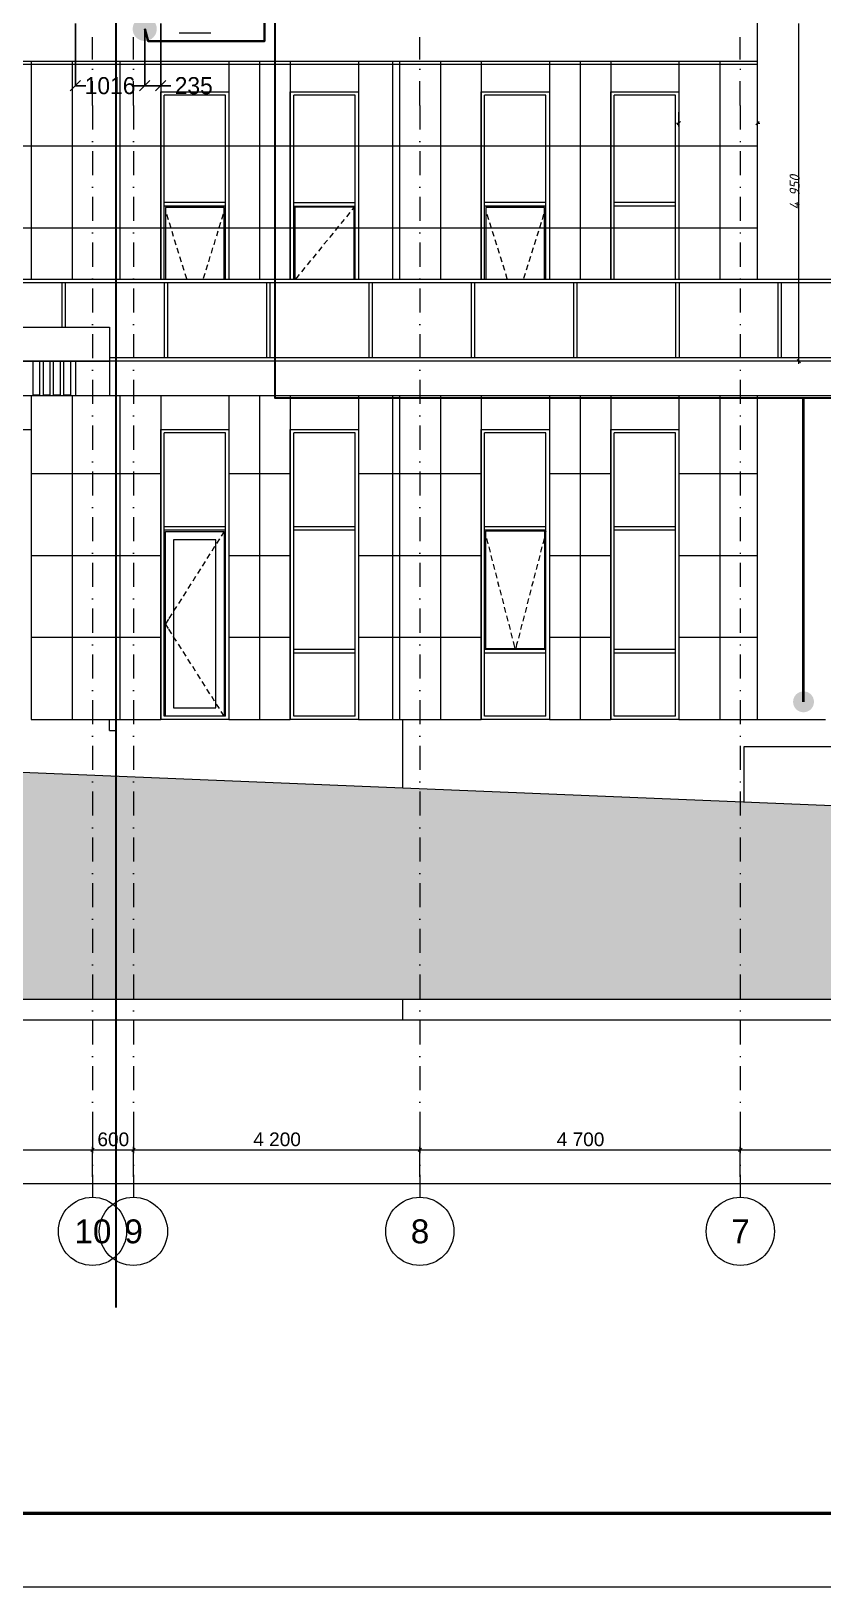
# Model space of a CAD drawing. Header units: millimetres. Extents: x 1499747 to 4230374, y -28481 to 441852.
# Drawn here: x 2524728 to 2536340, y 272203 to 295000 of the extents above; entities that cross this region are included whole.
import ezdxf
from ezdxf.enums import TextEntityAlignment as Align
from ezdxf.xclip import XClip

# ---------------------------------------------------------------- set-up
doc = ezdxf.new("R2010")
doc.units = ezdxf.units.MM
doc.header["$MEASUREMENT"] = 0
doc.header["$XCLIPFRAME"] = 0
doc.linetypes.add('Штрихпунктирная', pattern=[670.277762, 352.777767, -176.388884, 0, -141.111112])
doc.layers.add('0_ANNOT_Dimensions', color=7, linetype='Continuous')
for name, color, linetype, lineweight in [('1 Фасад_42_Витраж где быссейн_Ном._пера__1_Ном._пера__7', 7, 'Continuous', 18), ('1 Фасад_42_Витражные окна_Ном._пера__1_Ном._пера__7', 7, 'Continuous', 18), ('1 Фасад_42_Витражные окна_Ном._пера__20_Ном._пера__1', 1, 'Continuous', 18), ('1 Фасад_42_Витражные окна_Ном._пера__3_Ном._пера__30', 30, 'Continuous', 18), ('1 Фасад_42_Витражные окна_Ном._пера__92_Ном._пера__233', 233, 'Continuous', 18), ('1 Фасад_42_Выступы_Ном._пера__1_Ном._пера__7', 7, 'Continuous', 18), ('1 Фасад_42_Выступы_Ном._пера__62_Ном._пера__253', 252, 'Continuous', 18), ('1 Фасад_42_Карниз над входом_Ном._пера__1_Ном._пера__7', 7, 'Continuous', 18), ('1 Фасад_42_Конструктив - Балки_Ном._пера__10_Ном._пера__134', 134, 'Continuous', 18), ('1 Фасад_42_Конструктив - Колонны_Ном._пера__8_Ном._пера__12', 12, 'Continuous', 18), ('1 Фасад_42_Конструктив - Перекрытия_Ном._пера__89_Ном._пера__111', 111, 'Continuous', 18), ('1 Фасад_42_Конструктив - Стены Несущие_Ном._пера__87_Ном._пера__251', 250, 'Continuous', 18), ('1 Фасад_42_Местность - Рельеф_Ном._пера__21_Ном._пера__7', 7, 'Continuous', 18), ('1 Фасад_42_Местность - Рельеф_Ном._пера__7', 7, 'Continuous', 18), ('1 Фасад_42_Отделка керамика_Ном._пера__19_Ном._пера__255', 255, 'Continuous', 18), ('1 Фасад_42_Отделка керамика_Ном._пера__1_Ном._пера__7', 7, 'Continuous', 18), ('1 Фасад_42_Размер - Общий_Ном._пера__1_Ном._пера__7', 7, 'Continuous', 18), ('1 Фасад_42_Сетка кладки_Ном._пера__20_Ном._пера__1', 1, 'Continuous', 18), ('1 Фасад_42_Сетка кладки_Ном._пера__5_Ном._пера__5', 5, 'Continuous', 18), ('1 Фасад_42_Сетка кладки_Ном._пера__62_Ном._пера__253', 252, 'Continuous', 18), ('1 Фасад_42_Элемент Модели - Оси_Ном._пера__2_Ном._пера__8', 8, 'Continuous', 18), ('Кабель 2x4mm', 200, 'Continuous', 30), ('Кабель 2х10mm', 230, 'Continuous', 30), ('Кабель 2х6 mm', 150, 'Continuous', 30)]:
    doc.layers.add(name, color=color, linetype=linetype, lineweight=lineweight)
doc.styles.add('СГЕНЕРИР_СТИЛЬ_1', font='')
doc.styles.add('СГЕНЕРИР_СТИЛЬ_2', font='arial.ttf')
doc.styles.add('СПДС', font='isocpeur.ttf', dxfattribs={"width": 0.9})
doc.styles.get('СГЕНЕРИР_СТИЛЬ_1').set_extended_font_data('GOST Common', italic=True)
doc.dimstyles.get("Standard").update_dxf_attribs({"dimtxt": 0.18, "dimasz": 0.18, "dimexe": 0.18, "dimexo": 0.0625, "dimgap": 0.09, "dimtad": 0, "dimtih": 1, "dimtoh": 1, "dimdec": 4, "dimzin": 0, "dimdsep": 46, "dimtxsty": 'Standard', "dimcen": 0.09, "dimadec": 0, "dimazin": 0, "dimtfac": 1, "dimtdec": 4, "dimtofl": 0, "dimtmove": 0, "dimatfit": 3, "dimfxl": 1, "dimtolj": 1, "dimtzin": 0, "dimarcsym": 0})

# ---------------------------------------------------------------- blocks, each defined once
blk = doc.blocks.new('Чертеж_5_42', base_point=(1557140, 9891))
at = {"layer": '1 Фасад_42_Местность - Рельеф_Ном._пера__7', "linetype": 'Continuous', "true_color": 0x939598}
blk.add_hatch(color=252, dxfattribs=at).paths.add_polyline_path([(1502340, 9783), (1502340, 5791), (1562566, 5791), (1562566, 7297)])
at = {"layer": '1 Фасад_42_Витраж где быссейн_Ном._пера__1_Ном._пера__7', "color": 252, "linetype": 'Continuous', "true_color": 0x939598}
for p, q in [((1519021, 16341), (1517521, 16341)), ((1518996, 16291), (1517546, 16291)), ((1519021, 16291), (1518996, 16291)), ((1518996, 15641), (1518996, 16291)), ((1520521, 16341), (1519021, 16341)), ((1519046, 16291), (1519021, 16291)), ((1520496, 16291), (1519046, 16291)), ((1519046, 15641), (1519046, 16291)), ((1520521, 16291), (1520496, 16291)), ((1520496, 15191), (1520496, 16291)), ((1522021, 16341), (1520521, 16341)), ((1520546, 16291), (1520521, 16291)), ((1521996, 16291), (1520546, 16291)), ((1520546, 15191), (1520546, 16291)), ((1522021, 16291), (1521996, 16291)), ((1521996, 15191), (1521996, 16291)), ((1523521, 16341), (1522021, 16341)), ((1522046, 16291), (1522021, 16291)), ((1523496, 16291), (1522046, 16291)), ((1522046, 15191), (1522046, 16291)), ((1523521, 16291), (1523496, 16291)), ((1523496, 15191), (1523496, 16291)), ((1525021, 16341), (1523521, 16341)), ((1523546, 16291), (1523521, 16291)), ((1524996, 16291), (1523546, 16291)), ((1523546, 15191), (1523546, 16291)), ((1525021, 16291), (1524996, 16291)), ((1524996, 15191), (1524996, 16291)), ((1526521, 16341), (1525021, 16341)), ((1525046, 16291), (1525021, 16291)), ((1526496, 16291), (1525046, 16291)), ((1525046, 15191), (1525046, 16291)), ((1526521, 16291), (1526496, 16291)), ((1526496, 15191), (1526496, 16291)), ((1528021, 16341), (1526521, 16341)), ((1526546, 16291), (1526521, 16291)), ((1527996, 16291), (1526546, 16291)), ((1526546, 15191), (1526546, 16291)), ((1528021, 16291), (1527996, 16291)), ((1527996, 15191), (1527996, 16291)), ((1529521, 16341), (1528021, 16341)), ((1528046, 16291), (1528021, 16291)), ((1529496, 16291), (1528046, 16291)), ((1528046, 15191), (1528046, 16291)), ((1529521, 16291), (1529496, 16291)), ((1529496, 15191), (1529496, 16291)), ((1531021, 16341), (1529521, 16341)), ((1529546, 16291), (1529521, 16291)), ((1530996, 16291), (1529546, 16291)), ((1529546, 15191), (1529546, 16291)), ((1520496, 15191), (1519690, 15191)), ((1520521, 15191), (1520496, 15191)), ((1520546, 15191), (1520521, 15191)), ((1521996, 15191), (1520546, 15191)), ((1522021, 15191), (1521996, 15191)), ((1522046, 15191), (1522021, 15191)), ((1523496, 15191), (1522046, 15191)), ((1523521, 15191), (1523496, 15191)), ((1523546, 15191), (1523521, 15191)), ((1524996, 15191), (1523546, 15191)), ((1525021, 15191), (1524996, 15191)), ((1525046, 15191), (1525021, 15191)), ((1526496, 15191), (1525046, 15191)), ((1526521, 15191), (1526496, 15191)), ((1526546, 15191), (1526521, 15191)), ((1527996, 15191), (1526546, 15191)), ((1528021, 15191), (1527996, 15191)), ((1528046, 15191), (1528021, 15191)), ((1529496, 15191), (1528046, 15191)), ((1529521, 15191), (1529496, 15191)), ((1529546, 15191), (1529521, 15191)), ((1530996, 15191), (1529546, 15191))]:
    blk.add_line(p, q, dxfattribs=at)
at = {"layer": '1 Фасад_42_Витражные окна_Ном._пера__1_Ном._пера__7', "color": 252, "linetype": 'Continuous', "true_color": 0x939598}
for p, q in [((1521390, 19041), (1520490, 19041)), ((1520490, 17466), (1520490, 19041)), ((1521390, 17466), (1521390, 19041)), ((1523290, 19041), (1522390, 19041)), ((1522390, 17466), (1522390, 19041)), ((1523290, 17441), (1523290, 19041)), ((1526090, 19041), (1525190, 19041)), ((1525190, 17466), (1525190, 19041)), ((1526090, 17466), (1526090, 19041)), ((1527990, 19041), (1527090, 19041)), ((1527090, 17466), (1527090, 19041)), ((1527990, 17466), (1527990, 19041)), ((1520490, 17441), (1520490, 17466)), ((1521390, 17466), (1520490, 17466)), ((1520490, 17416), (1520490, 17441)), ((1521390, 17416), (1520490, 17416)), ((1520490, 16341), (1520490, 17416)), ((1520510, 17396), (1520510, 16341)), ((1521370, 17396), (1520510, 17396)), ((1521370, 16341), (1521370, 17396)), ((1521390, 17441), (1521390, 17466)), ((1521390, 17416), (1521390, 17441)), ((1521390, 16341), (1521390, 17416)), ((1522390, 17441), (1522390, 17466)), ((1522390, 17466), (1523290, 17466)), ((1522390, 17416), (1522390, 17441)), ((1522390, 17416), (1523290, 17416)), ((1522390, 16341), (1522390, 17416)), ((1523275, 17401), (1522405, 17401)), ((1522405, 17401), (1522405, 16341)), ((1523275, 16341), (1523275, 17401)), ((1523290, 16341), (1523290, 17441)), ((1525190, 17441), (1525190, 17466)), ((1526090, 17466), (1525190, 17466)), ((1525190, 17416), (1525190, 17441)), ((1526090, 17416), (1525190, 17416)), ((1525190, 16341), (1525190, 17416)), ((1525210, 17396), (1525210, 16341)), ((1526070, 17396), (1525210, 17396)), ((1526070, 16341), (1526070, 17396)), ((1526090, 17441), (1526090, 17466)), ((1526090, 17416), (1526090, 17441)), ((1526090, 16341), (1526090, 17416)), ((1527090, 17441), (1527090, 17466)), ((1527990, 17466), (1527090, 17466)), ((1527090, 17416), (1527090, 17441)), ((1527990, 17416), (1527090, 17416)), ((1527090, 16341), (1527090, 17416)), ((1527990, 17441), (1527990, 17466)), ((1527990, 17416), (1527990, 17441)), ((1527990, 16341), (1527990, 17416)), ((1521390, 14091), (1520490, 14091)), ((1520490, 12716), (1520490, 14091)), ((1521390, 12716), (1521390, 14091)), ((1523290, 14091), (1522390, 14091)), ((1522390, 12716), (1522390, 14091)), ((1523290, 12716), (1523290, 14091)), ((1526090, 14091), (1525190, 14091)), ((1525190, 12716), (1525190, 14091)), ((1526090, 12716), (1526090, 14091)), ((1527990, 14091), (1527090, 14091)), ((1527090, 12716), (1527090, 14091)), ((1527990, 12716), (1527990, 14091)), ((1520490, 12691), (1520490, 12716)), ((1521390, 12716), (1520490, 12716)), ((1520490, 12666), (1520490, 12691)), ((1520490, 9941), (1520490, 12666)), ((1521390, 12666), (1520490, 12666)), ((1520510, 12646), (1521370, 12646)), ((1520510, 9941), (1520510, 12646)), ((1521370, 12646), (1521370, 9941)), ((1521390, 12691), (1521390, 12716)), ((1521390, 12666), (1521390, 12691)), ((1521390, 9941), (1521390, 12666)), ((1522390, 12691), (1522390, 12716)), ((1523290, 12716), (1522390, 12716)), ((1522390, 12666), (1522390, 12691)), ((1522390, 10916), (1522390, 12666)), ((1523290, 12666), (1522390, 12666)), ((1523290, 12691), (1523290, 12716)), ((1523290, 12666), (1523290, 12691)), ((1523290, 10916), (1523290, 12666)), ((1525190, 12691), (1525190, 12716)), ((1526090, 12716), (1525190, 12716)), ((1525190, 12666), (1525190, 12691)), ((1525190, 10916), (1525190, 12666)), ((1526090, 12666), (1525190, 12666)), ((1526075, 12651), (1525205, 12651)), ((1525205, 12651), (1525205, 10931)), ((1526075, 10931), (1526075, 12651)), ((1526090, 12691), (1526090, 12716)), ((1526090, 12666), (1526090, 12691)), ((1526090, 10916), (1526090, 12666)), ((1527090, 12691), (1527090, 12716)), ((1527990, 12716), (1527090, 12716)), ((1527090, 12666), (1527090, 12691)), ((1527090, 10916), (1527090, 12666)), ((1527990, 12666), (1527090, 12666)), ((1527990, 12691), (1527990, 12716)), ((1527990, 12666), (1527990, 12691)), ((1527990, 10916), (1527990, 12666)), ((1521250, 12526), (1520630, 12526)), ((1520630, 12526), (1520630, 10061)), ((1521250, 10061), (1521250, 12526)), ((1522390, 10891), (1522390, 10916)), ((1523290, 10916), (1522390, 10916)), ((1522390, 10866), (1522390, 10891)), ((1522390, 9941), (1522390, 10866)), ((1523290, 10866), (1522390, 10866)), ((1523290, 10891), (1523290, 10916)), ((1523290, 10866), (1523290, 10891)), ((1523290, 9941), (1523290, 10866)), ((1525190, 10891), (1525190, 10916)), ((1526090, 10916), (1525190, 10916)), ((1525190, 10866), (1525190, 10891)), ((1525190, 9941), (1525190, 10866)), ((1526090, 10866), (1525190, 10866)), ((1525205, 10931), (1526075, 10931)), ((1526090, 10891), (1526090, 10916)), ((1526090, 10866), (1526090, 10891)), ((1526090, 9941), (1526090, 10866)), ((1527090, 10891), (1527090, 10916)), ((1527990, 10916), (1527090, 10916)), ((1527090, 10866), (1527090, 10891)), ((1527090, 9941), (1527090, 10866)), ((1527990, 10866), (1527090, 10866)), ((1527990, 10891), (1527990, 10916)), ((1527990, 10866), (1527990, 10891)), ((1527990, 9941), (1527990, 10866)), ((1520630, 10061), (1521250, 10061)), ((1521440, 9891), (1520440, 9891)), ((1521390, 9941), (1520490, 9941)), ((1523340, 9891), (1522340, 9891)), ((1523290, 9941), (1522390, 9941)), ((1526140, 9891), (1525140, 9891)), ((1526090, 9941), (1525190, 9941)), ((1528040, 9891), (1527040, 9891)), ((1527990, 9941), (1527090, 9941))]:
    blk.add_line(p, q, dxfattribs=at)
at = {"layer": '1 Фасад_42_Витражные окна_Ном._пера__20_Ном._пера__1', "color": 252, "linetype": 'Continuous', "true_color": 0x939598}
blk.add_line((1521175, 19948), (1520713, 19948), dxfattribs=at)
at = {"layer": '1 Фасад_42_Витражные окна_Ном._пера__3_Ном._пера__30', "color": 252, "linetype": 'Continuous', "true_color": 0x939598}
for p, q in [((1521370, 12646), (1521328, 12579)), ((1521161, 12317), (1521118, 12250)), ((1521231, 12427), (1521188, 12359)), ((1521301, 12537), (1521258, 12469)), ((1521022, 12098), (1520979, 12030)), ((1521091, 12207), (1521049, 12140)), ((1520882, 11878), (1520839, 11811)), ((1520952, 11988), (1520909, 11921)), ((1520743, 11659), (1520700, 11591)), ((1520812, 11769), (1520769, 11701)), ((1520603, 11440), (1520560, 11372)), ((1520673, 11549), (1520630, 11482)), ((1520630, 11482), (1520630, 11482)), ((1520553, 11361), (1520510, 11294)), ((1520553, 11226), (1520510, 11294)), ((1520603, 11148), (1520560, 11215)), ((1520630, 11105), (1520630, 11106)), ((1520673, 11038), (1520630, 11105)), ((1520743, 10929), (1520700, 10996)), ((1520812, 10819), (1520769, 10886)), ((1520882, 10709), (1520839, 10777)), ((1520952, 10599), (1520909, 10667)), ((1521022, 10490), (1520979, 10557)), ((1521091, 10380), (1521049, 10448)), ((1521161, 10270), (1521118, 10338)), ((1521231, 10161), (1521188, 10228)), ((1521301, 10051), (1521258, 10118)), ((1521370, 9941), (1521328, 10009))]:
    blk.add_line(p, q, dxfattribs=at)
at = {"layer": '1 Фасад_42_Витражные окна_Ном._пера__92_Ном._пера__233', "color": 252, "linetype": 'Continuous', "true_color": 0x939598}
for p, q in [((1523275, 17397), (1523245, 17359)), ((1523290, 17415), (1523275, 17397)), ((1520524, 17297), (1520548, 17221)), ((1520563, 17173), (1520587, 17097)), ((1521318, 17173), (1521294, 17097)), ((1521357, 17297), (1521333, 17221)), ((1523049, 17119), (1522998, 17057)), ((1523131, 17220), (1523080, 17158)), ((1523213, 17321), (1523163, 17259)), ((1525224, 17297), (1525247, 17221)), ((1525262, 17173), (1525286, 17097)), ((1526018, 17173), (1525994, 17097)), ((1526056, 17297), (1526033, 17221)), ((1520601, 17049), (1520625, 16973)), ((1520640, 16925), (1520664, 16848)), ((1521241, 16925), (1521217, 16848)), ((1521279, 17049), (1521256, 16973)), ((1522884, 16918), (1522834, 16856)), ((1522967, 17018), (1522916, 16956)), ((1525301, 17049), (1525325, 16973)), ((1525340, 16925), (1525364, 16848)), ((1525940, 16925), (1525917, 16848)), ((1525979, 17049), (1525955, 16973)), ((1520679, 16801), (1520703, 16724)), ((1520718, 16677), (1520741, 16600)), ((1521163, 16677), (1521140, 16600)), ((1521202, 16801), (1521178, 16724)), ((1522720, 16716), (1522669, 16654)), ((1522802, 16817), (1522752, 16755)), ((1525378, 16801), (1525402, 16724)), ((1525417, 16677), (1525441, 16600)), ((1525863, 16677), (1525839, 16600)), ((1525902, 16801), (1525878, 16724)), ((1520756, 16552), (1520780, 16476)), ((1520795, 16428), (1520819, 16352)), ((1521086, 16428), (1521062, 16352)), ((1521125, 16552), (1521101, 16476)), ((1522556, 16515), (1522505, 16453)), ((1522638, 16616), (1522587, 16554)), ((1525456, 16552), (1525480, 16476)), ((1525494, 16428), (1525518, 16352)), ((1525786, 16428), (1525762, 16352)), ((1525824, 16552), (1525800, 16476)), ((1522436, 16368), (1522414, 16341)), ((1522473, 16414), (1522436, 16368)), ((1525190, 12652), (1525205, 12594)), ((1525218, 12545), (1525238, 12468)), ((1526063, 12545), (1526043, 12468)), ((1526090, 12652), (1526075, 12594)), ((1525251, 12420), (1525271, 12342)), ((1526030, 12420), (1526010, 12342)), ((1525283, 12294), (1525303, 12216)), ((1525316, 12168), (1525336, 12090)), ((1525965, 12168), (1525945, 12090)), ((1525998, 12294), (1525978, 12216)), ((1525348, 12042), (1525368, 11965)), ((1525381, 11916), (1525401, 11839)), ((1525900, 11916), (1525880, 11839)), ((1525933, 12042), (1525913, 11965)), ((1525413, 11790), (1525433, 11713)), ((1525446, 11664), (1525466, 11587)), ((1525835, 11664), (1525815, 11587)), ((1525868, 11790), (1525848, 11713)), ((1525478, 11539), (1525498, 11461)), ((1525511, 11413), (1525531, 11335)), ((1525770, 11413), (1525750, 11335)), ((1525803, 11539), (1525783, 11461)), ((1525543, 11287), (1525563, 11209)), ((1525738, 11287), (1525718, 11209)), ((1525576, 11161), (1525596, 11083)), ((1525608, 11035), (1525620, 10989)), ((1525620, 10989), (1525635, 10931)), ((1525660, 10989), (1525646, 10931)), ((1525672, 11035), (1525660, 10989)), ((1525705, 11161), (1525685, 11083)), ((1525635, 10931), (1525639, 10916)), ((1525646, 10931), (1525642, 10916))]:
    blk.add_line(p, q, dxfattribs=at)
at = {"layer": '1 Фасад_42_Выступы_Ном._пера__1_Ном._пера__7', "color": 252, "linetype": 'Continuous', "true_color": 0x939598}
for p, q in [((1529190, 19541), (1529190, 46491)), ((1505490, 19541), (1528640, 19541)), ((1528640, 19541), (1529190, 19541)), ((1529190, 16341), (1529190, 19541)), ((1529190, 9891), (1529190, 14641)), ((1529190, 9891), (1530190, 9891))]:
    blk.add_line(p, q, dxfattribs=at)
at = {"layer": '1 Фасад_42_Выступы_Ном._пера__62_Ном._пера__253', "color": 252, "linetype": 'Continuous', "true_color": 0x939598, "flags": 128}
for points in [[(1529190, 19491), (1504940, 19491)], [(1518540, 19541), (1518540, 16341)], [(1519141, 19541), (1519141, 16341)], [(1519841, 19541), (1519841, 16341)], [(1520441, 19541), (1520441, 16341)], [(1521440, 19541), (1521440, 16341)], [(1521891, 19541), (1521891, 16341)], [(1522341, 19541), (1522341, 16341)], [(1523340, 19541), (1523340, 16341)], [(1523941, 19541), (1523941, 16341)], [(1524541, 19541), (1524541, 16341)], [(1525141, 19541), (1525141, 16341)], [(1526141, 19541), (1526141, 16341)], [(1526590, 19541), (1526590, 16341)], [(1527041, 19541), (1527041, 16341)], [(1528040, 19541), (1528040, 16341)], [(1528640, 19541), (1528640, 16341)], [(1529190, 18291), (1509140, 18291)], [(1529190, 17091), (1509140, 17091)], [(1518540, 14641), (1518540, 9891)], [(1519141, 14641), (1519141, 9891)], [(1519841, 14641), (1519841, 9891)], [(1520441, 14641), (1520441, 9891)], [(1521440, 14641), (1521440, 9891)], [(1521891, 14641), (1521891, 9891)], [(1522341, 14641), (1522341, 9891)], [(1523340, 14641), (1523340, 9891)], [(1523941, 14641), (1523941, 9891)], [(1524541, 14641), (1524541, 9891)], [(1525141, 14641), (1525141, 9891)], [(1526141, 14641), (1526141, 9891)], [(1526590, 14641), (1526590, 9891)], [(1527041, 14641), (1527041, 9891)], [(1528040, 14641), (1528040, 9891)], [(1528640, 14641), (1528640, 9891)], [(1520441, 13491), (1518540, 13491)], [(1522341, 13491), (1521440, 13491)], [(1525141, 13491), (1523340, 13491)], [(1527041, 13491), (1526140, 13491)], [(1529190, 13491), (1528040, 13491)], [(1520441, 12291), (1518540, 12291)], [(1522341, 12291), (1521440, 12291)], [(1525141, 12291), (1523340, 12291)], [(1527041, 12291), (1526140, 12291)], [(1529190, 12291), (1528040, 12291)], [(1520441, 11091), (1518540, 11091)], [(1522341, 11091), (1521440, 11091)], [(1525141, 11091), (1523340, 11091)], [(1527041, 11091), (1526140, 11091)], [(1529190, 11091), (1528040, 11091)]]:
    blk.add_lwpolyline(points, dxfattribs=at)
at = {"layer": '1 Фасад_42_Карниз над входом_Ном._пера__1_Ном._пера__7', "color": 252, "linetype": 'Continuous', "true_color": 0x939598}
for p, q in [((1506201, 15641), (1519190, 15641)), ((1519190, 15641), (1519690, 15641)), ((1519690, 15641), (1519690, 15141)), ((1506201, 15141), (1519190, 15141)), ((1518570, 14647), (1518570, 15141)), ((1518670, 14647), (1518670, 15141)), ((1518720, 14647), (1518720, 15141)), ((1518820, 14647), (1518820, 15141)), ((1518870, 14647), (1518870, 15141)), ((1518970, 14647), (1518970, 15141)), ((1519020, 14647), (1519020, 15141)), ((1519120, 14647), (1519120, 15141)), ((1519190, 15141), (1519190, 14641)), ((1519190, 15141), (1519690, 15141)), ((1519690, 15141), (1519690, 14641)), ((1518570, 14647), (1518670, 14647)), ((1518720, 14647), (1518820, 14647)), ((1518870, 14647), (1518970, 14647)), ((1519020, 14647), (1519120, 14647)), ((1519190, 14641), (1519690, 14641))]:
    blk.add_line(p, q, dxfattribs=at)
at = {"layer": '1 Фасад_42_Конструктив - Балки_Ном._пера__10_Ном._пера__134', "color": 252, "linetype": 'Continuous', "true_color": 0x939598}
for p, q in [((1523990, 9691), (1523990, 9691)), ((1523990, 9491), (1523990, 9691)), ((1523990, 9491), (1523990, 9491))]:
    blk.add_line(p, q, dxfattribs=at)
at = {"layer": '1 Фасад_42_Конструктив - Колонны_Ном._пера__8_Ном._пера__12', "color": 252, "linetype": 'Continuous', "true_color": 0x939598}
for p, q in [((1519690, 9731), (1519690, 9891)), ((1519790, 9731), (1519790, 9891)), ((1523990, 8889), (1523990, 9891))]:
    blk.add_line(p, q, dxfattribs=at)
at = {"layer": '1 Фасад_42_Конструктив - Перекрытия_Ном._пера__89_Ном._пера__111', "linetype": 'Continuous'}
for p, q in [((1523990, 5491), (1523990, 5791)), ((1505090, 5491), (1523990, 5491)), ((1523990, 5491), (1558690, 5491))]:
    blk.add_line(p, q, dxfattribs=at)
at = {"layer": '1 Фасад_42_Конструктив - Стены Несущие_Ном._пера__87_Ном._пера__251', "color": 252, "linetype": 'Continuous', "true_color": 0x939598}
for p, q in [((1519690, 9731), (1519790, 9731)), ((1531690, 9491), (1528990, 9491)), ((1528990, 9491), (1528990, 8683))]:
    blk.add_line(p, q, dxfattribs=at)
at = {"layer": '1 Фасад_42_Местность - Рельеф_Ном._пера__21_Ном._пера__7', "color": 252, "linetype": 'Continuous', "true_color": 0x939598}
for p, q in [((1502340, 9783), (1562566, 7297)), ((1562566, 5791), (1502340, 5791))]:
    blk.add_line(p, q, dxfattribs=at)
at = {"layer": '1 Фасад_42_Отделка керамика_Ном._пера__19_Ном._пера__255', "color": 252, "linetype": 'Continuous', "true_color": 0x939598}
for p, q in [((1547960, 15141), (1519690, 15141)), ((1506201, 14641), (1519190, 14641)), ((1519690, 14641), (1547960, 14641))]:
    blk.add_line(p, q, dxfattribs=at)
at = {"layer": '1 Фасад_42_Отделка керамика_Ном._пера__1_Ном._пера__7', "color": 252, "linetype": 'Continuous', "true_color": 0x939598}
for p, q in [((1523840, 19541), (1523840, 16341)), ((1520440, 16341), (1520440, 19091)), ((1520440, 19091), (1521440, 19091)), ((1521440, 19091), (1521440, 16341)), ((1522340, 16341), (1522340, 19091)), ((1522340, 19091), (1523340, 19091)), ((1523340, 19091), (1523340, 16341)), ((1525140, 16341), (1525140, 19091)), ((1525140, 19091), (1526140, 19091)), ((1526140, 19091), (1526140, 16341)), ((1527040, 16341), (1527040, 19091)), ((1527040, 19091), (1528040, 19091)), ((1528040, 19091), (1528040, 16341)), ((1523840, 14641), (1523840, 9891)), ((1517540, 14141), (1518540, 14141)), ((1518540, 14141), (1518540, 9891)), ((1520440, 9891), (1520440, 14141)), ((1520440, 14141), (1521440, 14141)), ((1521440, 14141), (1521440, 9891)), ((1522340, 9891), (1522340, 14141)), ((1522340, 14141), (1523340, 14141)), ((1523340, 14141), (1523340, 9891)), ((1525140, 9891), (1525140, 14141)), ((1525140, 14141), (1526140, 14141)), ((1526140, 14141), (1526140, 9891)), ((1527040, 9891), (1527040, 14141)), ((1527040, 14141), (1528040, 14141)), ((1528040, 14141), (1528040, 9891)), ((1518540, 9891), (1520440, 9891)), ((1521440, 9891), (1522340, 9891)), ((1523340, 9891), (1523840, 9891)), ((1523840, 9891), (1525140, 9891)), ((1526140, 9891), (1527040, 9891)), ((1528040, 9891), (1529190, 9891))]:
    blk.add_line(p, q, dxfattribs=at)
at = {"layer": '1 Фасад_42_Размер - Общий_Ном._пера__1_Ном._пера__7', "color": 252, "linetype": 'Continuous', "true_color": 0x939598}
for p, q in [((1514740, 3585), (1519440, 3585)), ((1519465, 3610), (1519415, 3560)), ((1519465, 3610), (1519415, 3560)), ((1519440, 3191), (1519440, 3632)), ((1519440, 3191), (1519440, 3632)), ((1519440, 3585), (1520040, 3585)), ((1520065, 3610), (1520015, 3560)), ((1520065, 3610), (1520015, 3560)), ((1520040, 3191), (1520040, 3632)), ((1520040, 3191), (1520040, 3632)), ((1520040, 3585), (1524240, 3585)), ((1524265, 3610), (1524215, 3560)), ((1524265, 3610), (1524215, 3560)), ((1524240, 3191), (1524240, 3632)), ((1524240, 3191), (1524240, 3632)), ((1524240, 3585), (1528940, 3585)), ((1528965, 3610), (1528915, 3560)), ((1528965, 3610), (1528915, 3560)), ((1528940, 3191), (1528940, 3632)), ((1528940, 3191), (1528940, 3632)), ((1528940, 3585), (1533640, 3585)), ((1505340, 3092), (1557140, 3092))]:
    blk.add_line(p, q, dxfattribs=at)
at = {"layer": '1 Фасад_42_Сетка кладки_Ном._пера__20_Ном._пера__1', "color": 252, "linetype": 'Continuous', "true_color": 0x939598}
for p, q in [((1529190, 18583), (1529190, 19241)), ((1528040, 18583), (1528040, 18791)), ((1528003, 18630), (1528040, 18630)), ((1528065, 18655), (1528015, 18605)), ((1529165, 18605), (1529215, 18655)), ((1529190, 18630), (1529228, 18630))]:
    blk.add_line(p, q, dxfattribs=at)
at = {"layer": '1 Фасад_42_Сетка кладки_Ном._пера__5_Ном._пера__5', "color": 252, "linetype": 'Continuous', "true_color": 0x939598}
for p, q in [((1529798, 15141), (1529798, 20091)), ((1529798, 15141), (1529798, 20091)), ((1529845, 15141), (1498778, 15141)), ((1529890, 15141), (1529751, 15141)), ((1529773, 15166), (1529823, 15116)), ((1529773, 15166), (1529823, 15116)), ((1529798, 15104), (1529798, 15141)), ((1529798, 15104), (1529798, 15141))]:
    blk.add_line(p, q, dxfattribs=at)
at = {"layer": '1 Фасад_42_Сетка кладки_Ном._пера__62_Ном._пера__253', "color": 252, "linetype": 'Continuous', "true_color": 0x939598}
for p, q in [((1521891, 19541), (1521891, 19490)), ((1525141, 19541), (1525141, 19490)), ((1526590, 19541), (1526590, 19491))]:
    blk.add_line(p, q, dxfattribs=at)
at = {"layer": '1 Фасад_42_Элемент Модели - Оси_Ном._пера__2_Ном._пера__8', "linetype": 'Штрихпунктирная'}
for p, q in [((1519440, 18891), (1519440, 19891)), ((1520040, 18891), (1520040, 19891)), ((1524240, 18891), (1524240, 19891)), ((1528940, 18891), (1528940, 19891)), ((1519440, 18891), (1519440, 3891)), ((1520040, 18891), (1520040, 3891)), ((1524240, 18891), (1524240, 3891)), ((1528940, 18891), (1528940, 3891)), ((1519440, 3891), (1519440, 2891)), ((1520040, 3891), (1520040, 2891)), ((1524240, 3891), (1524240, 2891)), ((1528940, 3891), (1528940, 2891))]:
    blk.add_line(p, q, dxfattribs=at)
at = {"layer": '1 Фасад_42_Элемент Модели - Оси_Ном._пера__2_Ном._пера__8', "linetype": 'Continuous'}
for p, q in [((1519440, 3891), (1519441, 3891)), ((1519440, 3891), (1519441, 3891)), ((1520040, 3891), (1520041, 3891)), ((1520040, 3891), (1520041, 3891)), ((1524240, 3891), (1524241, 3891)), ((1524240, 3891), (1524241, 3891)), ((1528940, 3891), (1528941, 3891)), ((1528940, 3891), (1528941, 3891))]:
    blk.add_line(p, q, dxfattribs=at)
for centre in [(1519440, 2391), (1520040, 2391), (1524240, 2391), (1528940, 2391)]:
    blk.add_circle(centre, 500, dxfattribs=at)
at = {"layer": '1 Фасад_42_Размер - Общий_Ном._пера__1_Ном._пера__7', "color": 252, "linetype": 'Continuous', "true_color": 0x939598, "char_height": 200, "attachment_point": 7, "style": 'СГЕНЕРИР_СТИЛЬ_2'}
for s, insert in [('\\A1;{\\pql;\\fArial|b0|i0|c204|p0;\\W1.000000;600}', (1519512, 3637)), ('\\A1;{\\pql;\\fArial|b0|i0|c204|p0;\\W1.000000;4\xa0200}', (1521797, 3637)), ('\\A1;{\\pql;\\fArial|b0|i0|c204|p0;\\W1.000000;4\xa0700}', (1526247, 3637))]:
    blk.add_mtext(s, dxfattribs=dict(at, insert=insert))
at = {"layer": '1 Фасад_42_Сетка кладки_Ном._пера__5_Ном._пера__5', "color": 252, "linetype": 'Continuous', "true_color": 0x939598, "insert": (1529812, 17363), "char_height": 150, "attachment_point": 7, "rotation": 90, "style": 'СГЕНЕРИР_СТИЛЬ_1'}
blk.add_mtext('\\A1;{\\pql;\\fGOST Common|b0|i1|c204|p0;\\W1.000000;4\xa0950}', dxfattribs=at)
blk.add_mtext('\\A1;{\\pql;\\fGOST Common|b0|i1|c204|p0;\\W1.000000;4\xa0950}', dxfattribs=at)
at = {"layer": '1 Фасад_42_Элемент Модели - Оси_Ном._пера__2_Ном._пера__8', "linetype": 'Continuous', "char_height": 350, "attachment_point": 1, "style": 'СГЕНЕРИР_СТИЛЬ_2'}
for s, insert in [('\\A1;{\\pql;\\fArial|b0|i0|c204|p0;\\W1.000000;10}', (1519174, 2566)), ('\\A1;{\\pql;\\fArial|b0|i0|c204|p0;\\W1.000000;9}', (1519907, 2566)), ('\\A1;{\\pql;\\fArial|b0|i0|c204|p0;\\W1.000000;8}', (1524107, 2566)), ('\\A1;{\\pql;\\fArial|b0|i0|c204|p0;\\W1.000000;7}', (1528807, 2566))]:
    blk.add_mtext(s, dxfattribs=dict(at, insert=insert))
blk = doc.blocks.new('*U32')
at = {"lineweight": 0}
blk.add_lwpolyline([(-415, -5), (5, -5), (5, 292), (-415, 292)], close=True, dxfattribs=at)
at = {"color": 0, "linetype": 'Continuous', "lineweight": 50}
blk.add_lwpolyline([(-395, 287), (0, 287), (0, 0), (-395, 0)], close=True, dxfattribs=at)
at = {"style": 'СПДС'}
for tag, p in [('ШИФР_ПРОЕКТА_ЛИСТ2', (-65, 7.5)), ('ЛИСТ_второй', (-5, 5))]:
    blk.add_attdef(tag, text='', height=2.5, dxfattribs=at).set_placement(p, align=Align.MIDDLE_CENTER)
blk = doc.blocks.new('_Oblique')
at = {"color": 0, "linetype": 'ByBlock', "lineweight": -2}
blk.add_line((-0.5, -0.5), (0.5, 0.5), dxfattribs=at)
blk = doc.blocks.new('*D248')
at = {"layer": '0_ANNOT_Dimensions', "color": 0, "lineweight": -2, "transparency": 16777216}
for p, q in [((2526394, 295032), (2526394, 294200)), ((2526629, 295112), (2526629, 294200)), ((2526394, 294200), (2526629, 294200)), ((2526629, 294200), (2526779, 294200))]:
    blk.add_line(p, q, dxfattribs=at)
at = {"layer": 'Defpoints', "color": 0, "lineweight": 30, "transparency": 16777216}
for p in [(2526394, 295032), (2526629, 295112), (2526629, 294200)]:
    blk.add_point(p, dxfattribs=at)
at = {"layer": '0_ANNOT_Dimensions', "color": 0, "lineweight": -2, "transparency": 16777216, "xscale": 150, "yscale": 150, "zscale": 150, "rotation": 180}
blk.add_blockref('_Oblique', (2526394, 294200), dxfattribs=at)
at = {"layer": '0_ANNOT_Dimensions', "color": 0, "lineweight": -2, "transparency": 16777216, "xscale": 150, "yscale": 150, "zscale": 150}
blk.add_blockref('_Oblique', (2526629, 294200), dxfattribs=at)
at = {"layer": '0_ANNOT_Dimensions', "color": 0, "lineweight": 25, "transparency": 16777216, "insert": (2527113, 294200), "char_height": 250, "attachment_point": 5}
blk.add_mtext('\\A1;235', dxfattribs=at)
blk = doc.blocks.new('*D249')
at = {"layer": '0_ANNOT_Dimensions', "color": 0, "lineweight": -2, "transparency": 16777216}
for p, q in [((2525378, 295112), (2525378, 294200)), ((2526394, 295032), (2526394, 294200)), ((2525378, 294200), (2525532, 294200)), ((2526394, 294200), (2526241, 294200))]:
    blk.add_line(p, q, dxfattribs=at)
at = {"layer": 'Defpoints', "color": 0, "lineweight": 30, "transparency": 16777216}
for p in [(2525378, 295112), (2526394, 295032), (2526394, 294200)]:
    blk.add_point(p, dxfattribs=at)
at = {"layer": '0_ANNOT_Dimensions', "color": 0, "lineweight": -2, "transparency": 16777216, "xscale": 150, "yscale": 150, "zscale": 150, "rotation": 180}
blk.add_blockref('_Oblique', (2525378, 294200), dxfattribs=at)
at = {"layer": '0_ANNOT_Dimensions', "color": 0, "lineweight": -2, "transparency": 16777216, "xscale": 150, "yscale": 150, "zscale": 150}
blk.add_blockref('_Oblique', (2526394, 294200), dxfattribs=at)
at = {"layer": '0_ANNOT_Dimensions', "color": 0, "lineweight": 25, "transparency": 16777216, "insert": (2525886, 294200), "char_height": 250, "attachment_point": 5}
blk.add_mtext('\\A1;1016', dxfattribs=at)

msp = doc.modelspace()

# ---------------------------------------------------------------- block references
at = {"layer": 'Кабель 2х6 mm', "lineweight": 35}
ref = msp.add_blockref('Чертеж_5_42', (2563328.67685, 284912.32313), dxfattribs=at)
XClip(ref).set_block_clipping_path([(1496000, -1299.0576434789), (1580000, 60181.6414690267)])

# ---------------------------------------------------------------- next in the draw order: hatches: boundary and pattern name
at = {"layer": 'Кабель 2x4mm', "lineweight": 30, "true_color": 0xcd2027}
h = msp.add_hatch(color=242, dxfattribs=at)
h.dxf.hatch_style = 1
edge = h.paths.add_edge_path()
edge.add_arc((2526394.44883, 295032.32313), 176.78843, 0, 360)
at = {"layer": 'Кабель 2х6 mm', "lineweight": 30}
h = msp.add_hatch(color=4, dxfattribs=at)
h.dxf.hatch_style = 1
h.paths.add_polyline_path([(2536208.7023, 285172.00977, 1), (2535902.02325, 285172.00977, 1)])

# ---------------------------------------------------------------- next in the draw order: linework, layer by layer
at = {"layer": 'Кабель 2x4mm', "color": 30, "lineweight": 30, "true_color": 0xf26722}
msp.add_lwpolyline([(2528302.32124, 330362.24482), (2528302.32124, 289627.42753), (2563328.67685, 289627.42753), (2563328.67685, 285172.00977)], dxfattribs=at)
at = {"layer": 'Кабель 2x4mm', "color": 30, "lineweight": 40, "true_color": 0xf26722}
msp.add_lwpolyline([(2536055.36277, 285172.00977), (2536055.36277, 289627.42753)], dxfattribs=at)
at = {"layer": 'Кабель 2х10mm', "lineweight": 35}
msp.add_lwpolyline([(2528151.02931, 330362.24482), (2528151.02931, 294855.49578), (2526443.24719, 294855.49578), (2526394.44883, 295032.32313)], dxfattribs=at)
at = {"layer": 'Кабель 2х6 mm', "color": 18, "lineweight": 30, "true_color": 0x000000}
msp.add_lwpolyline([(2525978.15661, 276298.36604), (2525978.15661, 335004.963)], dxfattribs=at)

# ---------------------------------------------------------------- next in the draw order: block references
at = {"lineweight": 0, "xscale": 215.0767254341117, "yscale": 215.0767254341117, "zscale": 215.0767254341117}
msp.add_blockref('*U32', (2586250.72945, 273277.9428), dxfattribs=at)

# ---------------------------------------------------------------- next in the draw order: dimensions: what is measured, and where the dimension line sits
at = {"layer": '0_ANNOT_Dimensions', "lineweight": 25}
for base, p1, p2, picture, middle in [((2526394.44883, 294199.70881), (2525378.15653, 295112.32313), (2526394.44883, 295032.32313), '*D249', (2525886.30268, 294199.70881)), ((2526629.28356, 294199.88881), (2526394.44883, 295032.32313), (2526629.28356, 295112.32313), '*D248', (2527112.70689, 294199.88881))]:
    dim = msp.add_linear_dim(base=base, p1=p1, p2=p2, dimstyle='Standard', override={"dimtxt": 250, "dimasz": 150, "dimdec": 0, "dimblk1": 'Oblique', "dimblk2": 'Oblique', "dimsah": 1}, dxfattribs=at)
    dim.commit()
    dim.dimension.update_dxf_attribs({"geometry": picture, "text_midpoint": middle})

doc.saveas('drawing.dxf')
